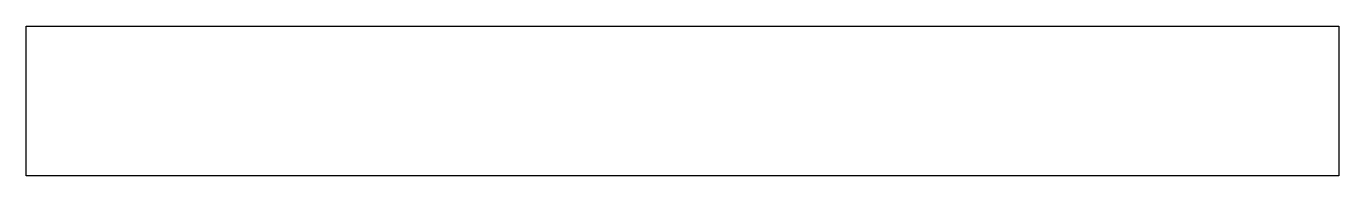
# Model space of a CAD drawing. Extents: x -219 to 0, y -53 to -28.
import ezdxf

# ---------------------------------------------------------------- set-up
doc = ezdxf.new("R2010")
doc.units = 0

msp = doc.modelspace()

# ---------------------------------------------------------------- linework, layer by layer
at = {"layer": 'layer0'}
msp.add_polyline3d([(-219, -28.49, -3), (0, -28.49, -3), (0, -53.5, -3), (-219, -53.5, -3), (-219, -28.49, -3)], dxfattribs=at)

doc.saveas('drawing.dxf')
